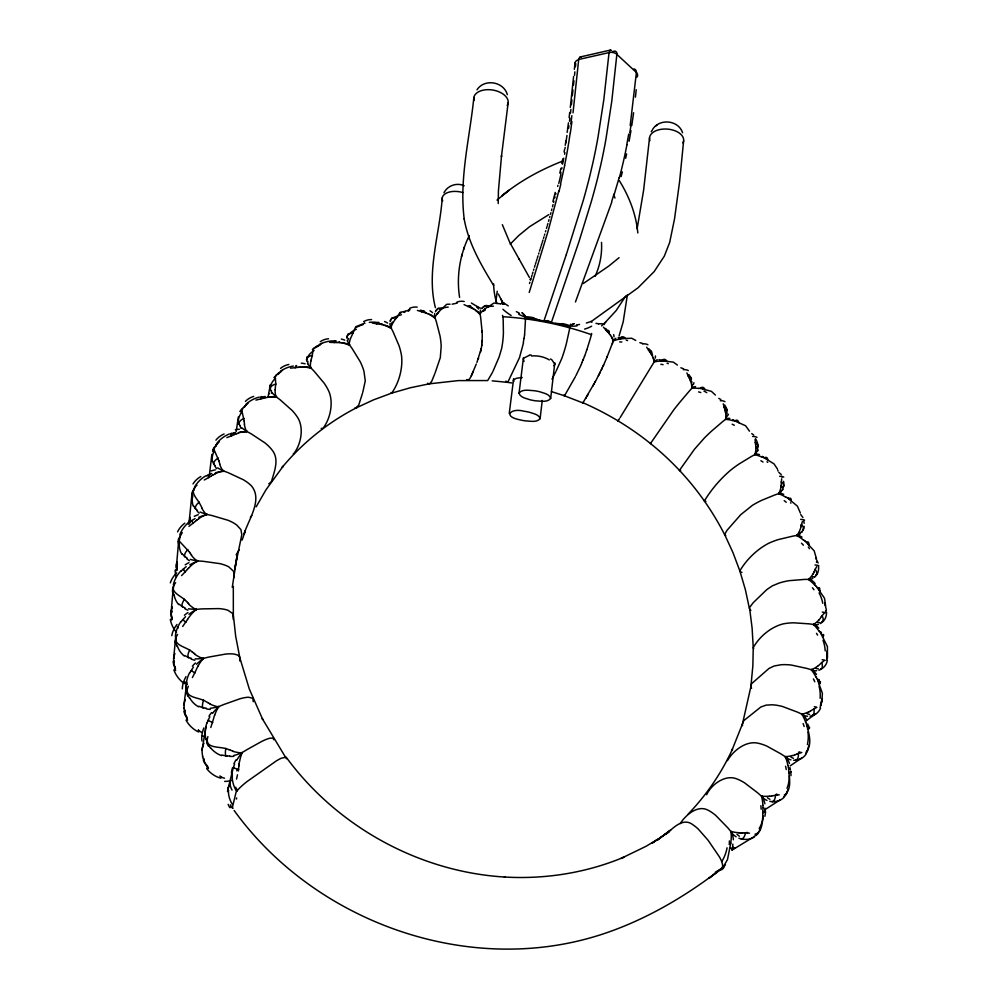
<?xml version="1.0" encoding="UTF-8"?>
<svg xmlns="http://www.w3.org/2000/svg" width="999" height="999" viewBox="0 0 999 999"><rect width="100%" height="100%" fill="white"/><g stroke="black" fill="none" stroke-linecap="round" stroke-linejoin="round"><path stroke-width="1.5" d="M757.592 448.139L757.517 449.712M523.464 357.592L519.055 393.119C520.154 397.54 526.098 398.339 529.795 399.7A24.426 11.239 6.8 0 0 535.464 400.811C540.272 400.974 547.29 402.759 550.674 398.439L554.807 362.787M781.68 478.771L781.181 484.303A28.334 22.203 25.5 0 1 781.206 485.701M525.212 317.12L525.124 315.946M727.447 760.626C732.841 751.161 745.054 741.108 756.892 742.981A22.053 8.129 27.2 0 1 766.733 746.041L781.268 754.083A66.633 24.038 27.4 0 1 785.539 756.942M187.35 718.606L184.815 713.199L185.202 710.152M763.024 807.642L763.011 805.331M346.953 338.311L347.128 336.713M826.935 657.529L827.16 650.811M273.838 739.784L272.989 738.049L269.568 738.273A23.514 3.996 -32 0 0 261.863 741.345L246.978 749.637A71.104 11.801 -32 0 0 242.095 752.609M540.109 418.656C539.048 414.36 533.216 413.661 529.645 412.325A23.501 10.402 7 0 0 524.05 411.238C511.126 407.592 502.122 416.383 519.78 419.792A23.826 10.689 6.9 0 0 525.324 420.866C529.994 421.016 536.775 422.802 540.109 418.656L542.257 400.412M732.854 844.093L732.642 847.189M233.316 586.363L233.341 614.835L235.664 636.151L239.835 657.754L239.71 660.913M550.674 398.439C549.687 393.993 543.668 393.206 540.009 391.833A24.088 10.927 6.9 0 0 534.278 390.709C529.47 390.547 522.352 388.711 519.055 393.119M826.91 658.004L826.747 659.902M270.167 385.814L270.304 388.561A6.768 4.383 -6.4 0 1 275.824 384.103L275.2 376.823L276.186 375.025M825.674 606.181L824.5 598.189L817.319 587.824M480.069 313.898A61.975 13.087 89 0 1 480.731 317.982L482.167 332.355A20.367 4.383 89.1 0 1 482.13 340.572L481.693 345.666A23.751 5.095 89.1 0 1 481.318 348.351L476.91 362.462M238.861 765.971L238.361 771.003M482.13 340.572L481.993 342.694M615.871 338.299A32.73 13.574 28.8 0 0 613.311 340.896L606.88 357.455A20.142 1.249 -66.7 0 1 603.633 364.947L596.291 379.87L582.941 402.834A22.827 1.386 -66.8 0 1 582.742 402.834L582.704 402.422M173.701 657.879L173.614 662.125M783.291 486.126L783.129 487.524A6.494 4.446 13.6 0 0 781.181 481.868M171.154 611.888L173.077 589.572M232.305 773.313L232.305 778.633A30.47 29.72 -29.6 0 0 234.141 786.425L235.677 789.884M178.646 541.096L176.311 567.707L176.511 565.509M633.928 68.943A6.656 4.221 -52.6 0 1 636.388 72.59L630.194 125.512M755.007 834.202C762.936 832.804 762.824 818.393 762.774 811.088M573.014 112.825L578.708 59.465L609.053 52.597A6.469 4.433 4.6 0 1 616.87 54.383L611.75 101.436L605.968 138.986A96.678 13.886 -77.7 0 1 603.571 151.698L602.335 157.717A83.454 12.063 -77.7 0 1 600.724 165.122L597.639 178.109A122.14 17.283 -77.7 0 1 591.071 202.397L579.083 241.296L551.348 322.527L547.902 320.592L543.219 321.266M683.628 140.834L679.595 181.618L674.525 218.918L669.667 242.457L664.31 256.169L654.158 271.603L638.024 287.812L591.42 321.403L586.363 323.039M173.139 588.748L173.227 587.924M173.601 658.853L175.762 636.5L175.649 639.173M609.053 52.61L603.821 99.663L598.001 137.238A96.741 13.474 -77.8 0 1 595.604 149.962L594.368 155.969A83.516 11.713 -77.8 0 1 592.757 163.386L589.697 176.398A122.215 16.796 -77.8 0 1 583.179 200.712L566.308 254.595M649.537 137.825L643.631 190.122L637.125 228.746L637.325 227.972M188.898 524.263L191.733 496.091M524.6 334.84L525.412 320.667A61.638 10.14 -82.8 0 0 525.449 316.633M574.338 69.381L574.974 63.099M764.897 816.283L765.584 812.05L762.612 812.749M178.584 541.52L178.484 543.868M575.399 66.783L575.574 65.147A6.406 4.258 4.4 0 1 578.696 59.615M781.093 485.676L780.856 487.35M762.799 810.851L762.936 809.477A31.006 29.52 70 0 0 763.124 807.642M574.512 75.325L574.875 71.841M571.928 99.863L571.416 104.733M572.352 95.767L572.951 89.997M573.588 76.511L570.304 107.43M573.451 85.352L573.938 80.732M635.426 97.14L636.226 89.723M481.693 345.666L481.805 344.705M570.904 109.478L570.491 113.124M171.204 611.5L172.015 607.854M188.973 523.476L189.073 522.689M730.806 843.181A31.419 30.12 69.8 0 1 730.431 845.004L727.447 859.664L723.164 867.095M209.365 475.099L211.875 454.383M232.255 587.4L237.113 555.531L234.678 569.293L241.82 534.69L240.909 529.595L236.688 524.987A22.328 7.98 15.3 0 0 228.147 520.317L211.988 515.534A67.482 23.589 15.2 0 0 206.743 514.423M569.118 117.57L569.73 112.462M569.905 118.069L569.517 121.216M201.998 750.162L206.031 726.81M286.451 758.753L262.262 718.606L262.725 719.467L249.275 688.923L239.535 656.805L237.924 655.182L234.528 654.133A23.114 6.194 -13.5 0 0 225.649 654.07L208.828 657.067A69.88 18.269 -13.5 0 0 203.359 658.378A39.698 39.323 -47.8 0 0 198.127 665.996M183.941 705.144L186.788 682.392M239.036 764.035L239.398 761.638M503.259 302.522L503.034 304.32M233.966 577.659L233.654 571.391L228.759 566.82A22.602 7.605 5.6 0 0 219.83 563.623L203.009 561.288A68.319 22.453 5.5 0 0 197.552 560.951M509.24 413.499L513.636 378.646M468.706 238.786L469.08 235.864M495.904 301.473L497.227 291.246M568.943 125.724L568.593 128.371M571.928 121.516L570.417 132.542M821.977 698.563L820.716 705.219M227.497 791.595L228.072 788.673A7.055 3.422 13.6 0 0 228.709 790.771M568.456 122.815L567.17 132.392M627.409 294.693L623.164 322.028L619.043 336.064M233.254 619.455L232.929 613.736L227.959 610.252A22.865 7.005 -4 0 0 218.918 608.603L201.873 608.891A69.131 20.667 -4.1 0 0 196.328 609.365A39.448 39.036 -18.7 0 0 189.985 615.971L188.574 617.857A31.743 31.056 -14.4 0 0 187.525 619.43M633.603 112.737L631.78 125.524M311.338 359.178A29.183 22.965 21.5 0 1 311.713 357.842L313.536 348.401L316.858 346.266M508.166 102.66L501.436 156.606L501.535 155.707L498.439 190.672L498.214 203.534M275.824 384.103L275.424 386.576A29.52 23.427 17.5 0 0 275.324 387.999L275.237 389.785M473.851 97.49C469.83 137.775 459.016 178.571 464.235 219.193M236.176 431.668L238.361 416.908M442.245 197.827C439.747 233.941 426.248 271.653 435.389 307.667M173.314 587.3L173.814 584.702M203.883 758.516L204.046 761.163L206.431 765.459M253.271 701.698L252.809 698.251L248.476 697.227A23.327 5.182 -22.9 0 0 240.035 698.751L223.951 704.445A70.542 15.285 -22.9 0 0 218.694 706.605A40.01 39.311 -69.4 0 0 214.748 715.047M565.222 145.28L565.909 140.909M680.182 823.613C685.364 815.496 696.977 804.919 707.417 809.864A22.627 8.104 46.6 0 1 715.696 815.384L727.622 827.622A68.382 23.951 46.7 0 1 731.081 831.792M630.956 130.632L629.095 141.246M730.719 843.156L731.056 840.858A39.311 38.037 63.6 0 0 730.981 831.792M481.318 348.351L481.031 349.975M801.21 525.087L801.061 525.924M564.085 151.985L564.472 149.738M191.783 495.779L192.445 493.169M310.964 360.876L311.313 359.165M564.922 152.635L564.635 154.246M628.746 134.078L626.735 144.942M268.144 396.628L270.317 384.59M523.464 342.957L519.505 357.617L508.154 381.531L507.03 382.305L492.195 380.844M202.135 749.05L203.209 745.004M207.892 736.613C203.584 749.962 221.766 745.641 228.896 749.712M802.409 521.478L800.898 526.773M826.423 610.139L825.674 607.067M236.526 779.108L237.475 774.824M561.875 163.549L562.812 158.866M189.348 521.116L189.872 519.005M469.168 235.826C459.852 254.708 456.306 276.561 459.602 297.39M564.647 165.659L560.714 183.204M783.041 487.962L782.642 489.448M821.365 702.022L821.24 702.659M561.738 168.868L561.975 167.732M625.661 158.279L626.598 153.896M210.789 727.497L213.424 719.168A32.168 31.756 -38.4 0 1 213.911 717.307L214.635 715.009M559.815 173.127L560.876 168.307M480.869 350.736L480.531 352.185M560.714 173.489L560.976 172.328M175.624 582.742C167.532 592.282 181.818 595.579 186.551 601.56M820.604 705.681L820.092 707.492M557.654 186.463L557.942 185.29M558.891 190.697L547.964 231.606L529.208 292.457M227.834 789.597L233.279 767.869L238.686 769.43M555.644 194.555L555.931 193.419M390.122 321.69L390.634 320.229M552.884 201.611L555.207 192.445M554.782 197.939L555.069 196.815M553.633 202.385L553.921 201.274M179.208 538.274L179.42 537.487M553.059 204.595L552.484 206.781M307.13 356.68L306.718 359.278A6.693 4.495 4.1 0 1 312.525 355.544M551.91 208.941L551.485 210.552M621.116 176.611L622.365 171.915M239.236 549.687L236.151 554.745M586.888 349.675L590.496 338.012A56.831 4.983 -70.7 0 0 591.433 334.665L591.658 333.479M232.33 807.766L236.363 790.996M550.474 214.298L550.911 212.7M549.887 216.446L549.587 217.52M619.193 177.497L614.135 194.718M548.988 219.68L548.526 221.303M809.065 745.042L808.016 748.263M803.171 529.17L802.734 530.481A6.556 4.533 24.3 0 0 801.335 524.4M177.023 562.974L177.31 562.075M547.902 223.489L547.427 225.137M362.787 392.332L365.272 380.831L363.936 371.166A21.029 6.868 63.1 0 0 360.127 361.551L352.035 348.401A63.536 20.342 62.9 0 0 349.313 344.692M547.115 226.236L546.465 228.459M362.475 393.381L358.703 405.119L355.931 408.017A23.664 7.517 62.8 0 1 354.782 408.042M545.466 231.805L545.804 230.682M821.852 701.685L822.389 693.318L817.844 680.731M463.611 249.475L464.31 247.178M461.501 256.593L462.187 254.295M529.895 282.218L529.507 283.504M821.777 701.922L820.753 705.494M531.043 278.396L530.469 280.294M544.443 235.215L544.792 234.066M543.918 321.016L566.196 254.895M233.529 767.02L234.615 763.935M531.431 277.135L532.005 275.249M532.954 272.128L532.38 274.001M543.968 236.788L543.481 238.386M533.903 269.043L533.528 270.279M188.349 686.213C182.467 698.551 199.975 696.94 206.343 701.835A31.993 28.534 -11.8 0 0 208.017 702.634M535.414 264.161L535.976 262.35M535.039 265.372L534.477 267.195M542.981 239.997L542.307 242.17M536.913 259.353L536.351 261.139M541.957 243.269L541.271 245.492M189.398 552.047L179.183 540.996L180.482 534.44M538.936 252.897L538.573 254.058M538.024 255.819L537.287 258.167M540.384 248.314L540.909 246.616M539.485 251.174L540.022 249.45M228.259 788.024L229.133 785.776M190.297 518.406L189.947 523.001M611.8 202.06L575.461 301.96M349.101 344.63A36.089 28.259 31.7 0 1 350.699 338.087L351.398 336.538A28.859 22.59 25.5 0 1 351.998 335.327L355.719 326.773L364.61 323.177M242.108 540.109L245.367 530.681L244.156 533.841C248.089 520.167 263.274 499.662 251.336 485.776A22.053 8.142 25.1 0 0 243.406 479.77L228.309 472.739A66.633 24.076 25 0 0 223.401 470.941M207.093 722.864L208.029 720.441L212.725 722.539M584.54 356.331L585.327 354.183A20.255 1.711 -70.7 0 0 586.788 349.762M814.697 570.254L816.72 566.633M814.585 570.579L814.222 571.528M435.102 372.927L440.297 357.692L441.196 346.253A20.654 5.332 80.7 0 0 440.022 335.964L436.326 321.678A62.4 15.784 80.5 0 0 434.965 317.62M434.715 373.963L431.63 381.443L429.607 383.753L410.314 387.762L391.658 393.119L373.501 399.875L355.931 408.017M612.35 343.619L612.699 342.707M478.596 358.204L478.171 359.278M583.016 360.339L583.391 359.365M212.662 451.423L213.798 449.051M192.395 677.597L196.229 669.829A31.98 31.456 -21.9 0 1 196.978 668.081L198.064 665.958M185.339 699.625L184.603 701.66A28.871 23.064 18.7 0 0 184.153 707.991M179.708 536.987L182.255 532.592M476.261 364.048L472.977 371.915M606.88 357.455L607.355 356.318M473.189 371.416C472.003 374.163 469.468 381.893 466.795 379.595M197.003 485.239C188.212 491.633 197.19 498.126 200.349 504.72A30.657 25.312 5.2 0 0 201.099 506.131L201.948 507.942M581.218 364.722L575.861 375.749M472.552 372.902L472.14 373.876M193.456 490.534L193.781 489.81M493.007 371.266L499.138 356.943L501.573 348.776A23.676 4.533 -86.7 0 0 502.085 346.104L502.547 343.144A20.442 3.921 -86.7 0 0 503.409 332.842L503.209 320.317A57.255 10.777 -86.9 0 0 502.972 316.708L502.534 315.359M177.572 634.427C170.417 645.466 186.563 646.44 192.158 651.96M471.728 374.812L471.303 375.736M492.557 372.265L487.687 380.557L458.379 380.594L429.345 383.828A23.239 5.844 80.5 0 1 428.521 383.753L427.622 383.216M788.461 789.06L786.925 792.12M806.568 751.897L805.718 753.583M603.196 365.934L603.633 364.947M802.547 530.894L801.822 532.23M618.031 420.891L618.456 420.142M569.905 326.273L571.341 324.975A35.789 29.196 51.2 0 1 574 323.713M208.379 719.642L209.877 716.758M602.322 367.844L601.473 369.642M203.584 744.105L203.983 743.256M827.459 657.891L827.422 646.565L821.24 634.253M194.043 489.26L195.267 486.988M600.287 372.14L599.537 373.651M813.673 572.764L812.861 574.25M569.218 327.622L570.167 325.736A32.755 13.761 22.5 0 1 570.741 324.35M556.231 370.854L561.713 358.653A23.526 2.722 -74.6 0 0 562.637 356.056L563.598 353.196A20.317 2.348 -74.6 0 0 566.445 343.294L569.455 329.608A61.414 6.981 -74.7 0 0 570.167 325.749A34.928 28.472 50.3 0 1 574.2 323.651M348.139 333.891L347.227 336.263A6.618 4.545 14.9 0 1 353.221 333.254M555.706 371.89L553.046 377.098M599.188 374.375L598.488 375.724M551.985 379.17L552.509 378.146M189.86 672.777L191.109 670.529L195.017 673.014M435.414 311.75L436.226 310.477M575.324 376.785L564.547 395.716A22.69 1.973 -71.1 0 1 564.348 395.729L551.411 391.596M816.558 574.537L815.846 575.724A6.618 4.583 35.2 0 0 815.072 569.28M256.194 506.768L265.996 489.785L283.179 466.158L282.143 467.395C302.722 442.569 328.459 422.102 357.155 407.405M595.416 381.456L594.842 382.492M593.693 384.528L594.268 383.516M592.844 386.051L593.418 385.04M587.712 395.142L588.249 394.18M651.286 131.706L651.96 130.519M586.9 396.541L587.437 395.616M271.403 481.655C274.238 471.715 279.633 459.265 272.14 450.099A21.778 8.104 34.8 0 0 265.01 442.919L251.298 433.903A65.797 23.964 34.7 0 0 246.828 431.481M395.342 319.343L400.249 312.275L405.094 311.326M585.864 398.351L586.376 397.465M182.655 626.473L187.562 619.455M654.195 361.85L620.167 417.57M821.378 616.52L824.113 613.336M214.847 447.003L216.92 444.23M821.203 616.808L820.666 617.694A29.171 22.69 37 0 1 819.904 618.818L818.818 620.129M625.736 296.029L616.208 310.527L604.407 323.339M786.737 792.769L785.127 795.092M214.485 447.602L214.161 449.925L218.856 460.739M786.862 792.569C791.483 786.213 789.21 777.072 788.611 769.492M174.35 661.126L173.851 663.96L175.537 668.855M443.956 192.707L444.63 191.621M619.455 418.706L618.031 420.916M215.222 446.665L215.659 445.991M760.401 829.407L758.491 832.229M240.359 411.763L241.895 409.677M191.583 669.805L193.431 667.157M251.81 515.584L250.374 517.17M215.996 445.504L216.558 444.692M784.864 795.479L783.666 796.99M181.281 621.665L182.767 619.592L185.889 622.365M665.933 834.327C673.026 828.109 683.166 816.92 693.006 824.849A22.515 7.88 51.5 0 1 698.239 829.045L708.041 840.196L719.43 856.892A17.195 6.006 51.3 0 1 722.052 868.106A10.377 3.634 51.2 0 1 721.678 868.468C685.089 896.815 644.293 920.728 600.074 934.939L599.687 935.052C467.52 977.047 314.735 921.927 234.116 810.464M652.459 129.67C659.19 118.119 678.446 119.93 682.579 132.742M216.221 444.892L217.52 443.456M815.584 576.086L814.56 577.235M271.179 482.005L268.806 483.791M216.421 444.63L219.206 441.808M243.656 407.242L248.014 403.234M243.381 407.592L241.783 410.327L244.168 421.091M392.195 317.744L390.821 319.83A6.556 4.558 25.9 0 1 396.903 317.545M476.985 89.823C484.365 78.309 503.733 81.531 507.33 94.618M445.079 190.909C449.2 184.99 457.629 182.642 464.16 185.764M177.335 563.498L177.16 570.092M181.593 575.599L187.437 569.455M822.989 621.316L822.027 622.34A6.693 4.595 46.1 0 0 821.927 615.621M725.449 864.747L724.013 866.32M183.391 618.98L185.552 616.658M438.536 312.163L439.697 310.951A28.334 22.153 33.2 0 1 440.634 309.99L446.678 304.308L450.049 304.183M481.818 308.541L482.904 307.48M510.227 244.168L518.606 235.664L529.57 226.698L548.738 214.685M688.211 814.023C706.493 795.042 721.54 772.964 732.517 749.013L731.855 750.499L743.768 720.654L760.851 706.992L766.183 705.107L772.227 704.794A21.766 7.842 17.6 0 1 782.479 706.493L797.726 712.225A65.759 23.189 17.8 0 1 802.209 714.372M824.225 660.589L819.904 664.273A29.52 23.052 40.9 0 1 818.905 665.234L817.594 666.37M244.605 406.568L246.391 404.795M188.674 568.069L190.322 566.408A39.186 38.586 -6.5 0 1 197.515 560.889M181.368 570.991L183.004 569.093L185.339 572.052M273.926 377.597L276.373 375.387M722.976 867.282L722.102 868.081M277.972 373.576L282.53 370.254M277.647 373.888L276.411 374.9M755.731 835.226L754.233 836.5M733.478 848.613L731.855 850.024M172.303 611.213L171.141 613.736L172.203 618.893M601.573 325.899L605.706 322.165M188.973 526.361L195.567 521.216M497.015 200.087L508.953 190.31L502.135 195.667C520.142 180.794 540.946 169.63 562.612 161.089M619.068 257.68L608.753 266.096L583.266 283.541M183.791 568.656L186.201 566.67M277.322 374.588L278.521 373.589M821.678 622.652L820.366 623.563M721.74 868.406L708.915 878.346L719.842 869.917M438.286 308.366L436.501 310.127A6.494 4.533 36.9 0 1 442.557 308.541M278.983 373.226L280.969 371.753M189.81 522.102L191.558 520.404L193.132 523.426M488.586 306.631L493.843 303.084L497.402 303.309M484.565 309.166L485.926 308.167A28.134 22.09 37 0 1 487.012 307.38M655.444 126.224L657.155 124.887M196.978 520.042L198.838 518.668M317.095 346.091L321.728 343.444M669.542 830.806L657.579 839.934L670.916 829.757M814.347 706.655A24.051 5.095 3.4 0 1 816.832 707.342L811.7 710.214A29.895 23.501 44.9 0 1 810.489 710.976M805.694 721.153L815.758 713.773M312.4 349.5L314.26 348.314M790.122 765.908L801.573 758.079M663.111 835.751L668.993 831.78L651.885 843.281L657.642 839.397L645.829 846.403L621.141 858.391L623.988 857.142C586.326 872.889 545.042 879.445 504.333 877.01L505.282 877.072C419.28 872.027 337.013 826.61 286.164 757.18L281.393 758.179A23.327 3.322 -36.6 0 0 276.423 760.838L247.103 781.518A17.857 2.535 -36.6 0 0 236.975 791.133L236.925 791.158A10.789 1.536 -36.5 0 0 236.788 791.445M192.482 520.167L195.092 518.543M204.296 480.007L211.451 475.924M732.816 848.688L731.743 849.325M765.122 809.54L780.544 799.637M810.526 711.013L808.965 711.9M732.18 850.037L753.034 837.312M316.283 347.128L317.595 346.328M316.146 347.215L314.96 347.914M715.296 872.227L717.844 870.728M718.88 870.117L721.678 868.468M318.094 346.041L320.254 344.867M487.075 307.455L488.424 306.705M206.656 475.936L208.042 474.837L208.741 477.722M806.68 751.36C812.112 744.18 809.178 734.203 806.967 726.198M213.024 474.987L215.047 473.926M485.389 305.806L483.254 307.192A6.444 4.458 47.8 0 1 489.198 306.293M820.354 669.655L818.93 670.229M797.302 753.758L801.797 752.472M796.802 754.008L795.991 754.42A30.282 24.026 49 0 1 794.592 754.932M208.978 474.725L211.713 473.476M785.439 794.505L784.39 794.792M226.885 437.624L234.44 434.627M405.357 311.201L410.114 309.69M360.052 325.761L359.178 326.136M361.463 325.187L363.211 324.55M794.642 755.007L792.881 755.631M358.117 326.561L356.481 327.173M230.707 434.041L231.805 433.628A6.856 0.762 74.1 0 0 231.531 436.001M236.101 433.941L238.237 433.204M232.555 433.366L233.291 433.129M233.516 433.054L235.352 432.517M452.135 304.183L457.242 303.097M255.931 400.099L263.686 398.214M529.245 355.419L524.113 357.892A7.155 3.621 -5 0 0 523.364 358.916L524.025 361.476M772.876 795.716L779.245 794.817M811.8 715.821L810.014 716.158M405.182 311.888L403.983 312.2M399.925 313.074L401.136 312.787M797.677 759.877L796.091 760.189A6.931 4.321 77.8 0 0 798.301 753.258M580.219 56.968L610.439 50.075M265.422 397.777L267.607 397.352M500.686 303.746L504.345 303.309M408.091 311.176L408.803 311.026M500.412 303.796L497.914 303.559M618.356 338.012L620.054 337.749M771.39 796.066L769.48 796.39M262.4 396.99L265.197 396.503M619.867 338.936L621.628 338.698M290.509 368.156L298.301 367.37M579.557 324.488L576.498 324.85M623.064 338.611L631.655 338.249L635.751 340.422M742.694 832.941L749.45 833.166M300.05 367.182L302.235 367.07M795.541 760.251L793.593 760.239M774.163 801.71L772.439 801.735A7.018 4.133 87.7 0 0 775.461 794.954M621.703 337.612L620.554 337.687A6.369 4.008 78.4 0 1 625.649 338.574M229.733 755.968L226.748 755.943M522.202 377.522L516.371 378.284L513.548 379.97A6.993 2.585 -2.6 0 0 513.449 380.719L513.873 381.418M741.096 833.041L739.085 833.029M660.027 359.99L661.85 360.027M329.62 342.345L337.287 342.607M661.101 360.901L662.936 360.939M664.41 361.064L673.314 362.113L677.397 365.047M729.532 848.201L732.554 848.014M595.953 323.339L598.576 323.788M339.023 342.657L341.171 342.844M206.406 708.254L203.571 707.829M663.174 360.127L662.374 360.065A6.369 3.796 87.7 0 1 667.032 361.426M339.098 341.82L339.722 341.883M321.216 428.396L321.703 428.446A23.914 8.142 53.6 0 0 322.989 428.334C330.132 419.168 333.554 403.696 329.245 392.257A21.254 7.443 53.9 0 0 324.225 383.266L314.073 371.166A64.223 22.028 53.7 0 0 310.701 367.794M771.852 801.685L769.779 801.298M743.468 839.422L741.658 839.123A7.093 3.884 -82.7 0 0 745.479 832.629M372.265 323.027L379.657 324.275M511.725 382.929L506.855 382.28L505.981 381.056M639.847 342.682L642.594 343.431M699.063 388.236L700.911 388.549M702.397 388.898L711.425 391.371L715.396 395.055M381.331 324.55L383.404 325.025M381.031 323.801L382.43 324.113M191.446 658.403L188.823 657.617M224.525 778.209L221.815 777.434M680.856 367.769L683.653 368.843M701.66 388.074L700.861 387.874A6.381 3.546 -83.4 0 1 705.019 389.647M417.432 310.427L424.4 312.587M725.786 535.551L725.012 535.239A23.202 4.583 -26.7 0 1 724.662 534.702C694.043 474.8 644.243 429.558 582.692 402.609M221.766 755.044L225.936 755.868A7.418 1.948 -79.5 0 1 225.824 748.413M232.929 751.061L230.669 750.374M741.046 838.973L738.91 838.186M732.966 420.429L734.802 421.016M424.013 311.85L425.124 312.2M732.729 419.717L733.828 420.092M736.263 421.59L745.579 425.749L749.5 431.168M425.999 313.087L427.947 313.811M564.348 395.741L582.792 402.884M524.413 315.422L525.049 315.846M718.793 398.364L720.928 399.563M185.065 607.879L182.705 606.793M464.085 304.633L470.529 307.605M735.626 420.779L736.45 421.128M202.335 732.592L199.713 731.368M198.951 706.281L202.809 707.654A7.355 2.348 -71 0 1 203.571 700.137M762.125 456.893L763.91 457.754M210.027 703.746L207.942 702.734M476.798 306.468L480.519 308.192M472.003 307.767L472.889 308.192M762.287 456.381L763.536 457.018M765.321 458.541L774 463.861L777.409 468.956M519.368 313.224L516.371 311.626M472.003 308.304L473.801 309.265M751.735 433.566L753.683 435.002M477.834 306.943L471.366 303.009M187.175 558.116L185.14 556.78M765.559 458.154L764.759 457.692A6.431 3.009 -66.6 0 1 767.756 460.052M785.876 496.965L787.574 498.101M184.678 655.506L188.124 657.342A7.28 2.747 -62.4 0 1 189.773 649.924M195.417 654.345L193.569 653.071M750.861 610.414L749.949 609.665A23.626 6.581 -9.6 0 1 749.487 608.828L745.379 589.697L739.847 570.904L732.929 552.534L724.637 534.49L727.022 530.294L740.759 514.66L752.359 505.382A20.617 4.183 -26.9 0 1 761.5 500.399L774.912 494.917A62.313 12.388 -26.7 0 1 778.833 493.568M187.3 684.365L185.664 683.216M788.885 499.088L797.414 506.143L800.349 512.999M787.637 497.552L788.298 498.039M590.921 321.391L591.895 322.227M197.452 510.452L195.767 508.916M803.633 539.897L805.194 541.283M778.808 472.352L781.23 474.55M179.121 604.208L182.093 606.43A7.205 3.109 -53.7 0 1 184.578 599.25M806.393 542.457L814.197 550.886L816.508 558.891M189.298 604.32L187.725 602.822M616.87 54.371L636.513 72.615M608.054 331.556L608.666 332.192M207.505 766.683L205.394 763.923M606.768 331.031L603.446 327.173M606.905 331.168L607.704 332.005M215.347 466.034L214.023 464.373M814.872 584.852L816.27 586.463M178.384 627.872L177.347 626.723M210.714 748.301L208.729 745.729M808.566 543.943L809.277 544.805M608.716 333.154L609.865 334.64M182.18 553.846L184.615 556.356A7.118 3.459 -44.9 0 1 187.887 549.55M503.209 303.521L503.771 304.22M191.583 555.082L190.31 553.421M207.842 767.507L207.355 766.845M650.873 352.347L651.36 353.034M646.665 347.215L650.049 352.435M819.18 630.906L820.379 632.742M820.641 631.693L821.465 632.954M819.717 589.934L820.341 590.909M751.623 688.199L751.36 687.799A24.176 8.067 8.5 0 1 750.886 686.625L752.859 665.784L753.246 647.689L752.122 628.196L749.525 607.604L753.184 602.722L766.77 589.622L772.264 585.901L778.958 583.116A21.004 6.006 -9.8 0 1 789.135 580.669L804.257 579.432A63.449 17.782 -9.6 0 1 808.703 579.395M240.122 425.874L239.198 424.138M189.51 698.239L188.049 695.479M231.131 807.155A3.734 0.749 39.6 0 1 231.443 806.78L230.382 804.844M619.305 180.619C629.158 196.416 636.101 214.335 637.824 232.954M652.072 354.158L652.647 355.132M650.861 353.683L651.76 355.294M519.005 258.903L529.358 277.41M493.593 285.402C480.944 264.673 468.381 243.082 464.16 218.831M519.268 259.353L509.815 242.495L502.335 224.675M193.481 505.744L195.342 508.454A7.03 3.759 -35.8 0 1 199.325 502.11M822.714 635.027L823.251 635.988M187.325 719.292L186.95 718.568M498.364 294.031L503.071 303.346L500.974 299.076M686.862 372.914L689.322 378.421M816.245 677.085L817.182 679.083M690.734 379.096L691.221 380.144A6.394 3.946 -16.6 0 0 688.124 376.111M204.021 760.963L202.497 756.693M818.693 679.919L819.093 680.806M800.711 514.56L802.896 517.482M186.239 717.057L185.414 714.934M689.922 379.732L690.546 381.418M270.954 390.796L270.404 389.061M177.048 646.478L176.124 643.618M207.305 742.931L207.005 742.12M820.229 683.616L819.405 681.493A6.743 1.436 -27.4 0 1 818.893 683.728M219.842 464.048L219.231 462.212A30.27 24.613 9.4 0 1 218.918 460.726M807.704 724L808.291 725.761M691.783 381.618L691.995 382.255M212.425 461.063L213.711 463.873A6.943 4.008 -26.4 0 1 218.319 458.104M175.2 669.367L174.937 668.593M805.881 722.289L806.543 724.45M723.251 403.796L724.737 409.44M236.288 789.822L236.276 789.747A9.053 3.946 58.2 0 0 236.85 790.621M206.805 741.52L206.094 738.898M778.034 471.041L777.746 470.067M816.683 560.077L818.131 562.974M184.603 712.312L183.878 707.979M809.103 728.571L808.803 727.459A6.831 1.136 -19.5 0 1 807.592 729.345M174.475 667.007L173.988 664.797M815.708 558.166L815.908 559.015M725.124 410.814L725.461 412.525M789.972 767.632L790.396 769.767M187.113 692.544L186.95 691.708M236.076 788.985L235.814 787.2M173.426 594.542L173.064 591.833M726.822 412.137L727.085 413.773M306.893 361.451L306.718 359.765M171.578 619.18L171.428 618.381M788.074 765.434L788.423 767.682M244.555 424.388L244.28 422.552A29.895 23.976 13.5 0 1 244.218 421.091M755.082 439.298L755.581 444.955M186.838 691.083L186.538 688.398M554.62 363.986L551.985 359.965A15.547 9.353 12.7 0 0 550.524 358.953M824.774 602.897L825.112 605.844M790.733 771.902L791.021 775.611M757.467 446.228L757.592 447.664A6.456 4.308 3.1 0 0 755.182 442.507M825.674 610.626L825.786 611.937M171.216 616.758L171.079 614.535M764.897 808.054L765.084 811.076M175.699 640.646L175.662 639.797M482.117 331.094L482.167 332.355M176.299 570.129L176.286 569.318M706.643 794.704C710.888 785.202 724 775.012 735.177 778.346A22.353 8.217 36.9 0 1 744.355 782.692L757.779 792.919A67.52 24.301 37 0 1 761.7 796.453M755.793 448.052L755.731 446.341A28.147 22.228 21.8 0 0 755.744 444.967M610.052 334.54A34.928 30.22 -1.4 0 1 613.523 340.871A34.865 28.846 53.7 0 1 619.917 339.136M611.363 336.663A32.78 13.362 24.3 0 1 612.961 340.796M605.806 330.045A6.381 3.472 -34.5 0 1 609.228 332.817M607.892 331.893A27.897 23.214 7.9 0 1 608.891 333.054M598.563 323.926A22.477 14.236 -72.4 0 1 604.42 324.538M605.669 328.421A26.374 17.895 2.1 0 1 606.081 328.746M613.648 334.615A31.693 17.333 1.9 0 1 613.998 336.838M564.173 395.117A19.992 1.711 -71 0 1 564.185 394.842M564.385 395.654A21.966 1.936 -70.1 0 1 564.098 395.629M581.98 362.712A23.352 2.073 -70.7 0 1 581.293 364.36M583.129 359.503A22.602 1.786 -70.4 0 1 582.117 362.05M584.527 356.206A20.604 1.836 -70.7 0 1 583.416 359.178M502.972 316.708A312.337 289.235 32.7 0 1 591.433 334.677M524.887 317.907A314.735 291.558 32.7 0 1 569.542 326.985M554.895 364.036A8.167 4.096 9.6 0 1 553.671 365.696M531.493 355.981A20.492 13.686 7.9 0 1 549.3 359.915M529.183 355.319A15.547 9.103 -1.7 0 1 531.081 354.882M524.537 334.877A20.43 3.409 -82.7 0 1 524.113 338.424M523.951 338.361A20.18 3.159 -82.6 0 1 523.314 342.595M473.938 309.078A35.39 32.343 -9 0 1 480.244 313.736M475.374 310.377A33.304 15.06 5.3 0 1 479.483 313.948M480.357 313.911A32.979 14.76 10 0 1 480.531 310.077M480.032 313.848A35.215 28.047 43.2 0 1 484.627 309.24M619.667 341.945A31.631 13.162 26.8 0 1 621.865 341.995M618.256 337.724A19.393 1.486 -1.6 0 1 618.706 337.65M648.501 350.287A6.381 3.721 -25.8 0 1 651.872 353.371M650.249 352.36A27.872 22.84 11.2 0 1 651.048 353.621M651.947 355.219A34.915 29.633 1.8 0 1 654.333 361.825M653.184 357.617A32.73 13.212 30.6 0 1 653.908 361.713M654.045 361.738A32.755 13.586 35 0 1 657.305 359.765M654.233 361.95A34.878 29.321 56.9 0 1 661.138 361.126M621.59 338.586A27.847 22.453 47.8 0 1 623.026 338.474M642.494 343.943A22.465 13.274 -64.1 0 1 647.901 344.742M626.311 340.222A26.374 15.097 41.4 0 1 627.597 340.597M648.701 348.663A26.361 17.358 7.3 0 1 650.799 351.061M655.431 355.981A31.656 16.621 7.8 0 1 655.269 358.067M660.863 364.285A31.656 13.124 33.1 0 1 663.086 364.66M658.965 359.652A19.418 0.949 6 0 1 659.402 359.665M689.51 378.371A27.91 22.552 14.6 0 1 690.097 379.707M690.721 381.381A34.953 29.121 5.1 0 1 691.995 388.112A61.364 2.885 -51 0 0 689.347 391.034L680.356 401.635A20.305 0.974 -51 0 0 673.9 409.677L650.499 443.481A22.852 1.074 -51 0 0 650.549 443.643L650.898 443.456A19.693 0.924 -51 0 0 651.298 443.119M691.87 384.053A32.73 13.274 36.9 0 1 691.708 387.987M691.658 387.887A32.855 13.799 41.3 0 1 695.541 386.625M691.92 388.249A34.953 29.87 59.9 0 1 699.05 388.486M662.911 360.801A27.847 22.752 51.2 0 1 664.397 360.914M683.341 369.705A22.49 12.275 -56.2 0 1 688.336 370.617M667.057 363.199A26.386 15.372 46.9 0 1 668.319 363.698M688.748 374.525A26.386 16.946 12.5 0 1 690.883 377.897M689.997 377.909A19.368 0.962 65 0 1 690.184 378.371M693.93 382.717A31.693 16.071 13.7 0 1 693.294 384.603M698.601 391.895A31.756 13.274 39.4 0 1 700.823 392.595M723.938 407.043A6.419 4.146 -6.9 0 1 726.723 411.663M724.912 409.428A27.997 22.353 18.1 0 1 725.274 410.801M725.611 412.512A35.065 28.696 8.6 0 1 725.749 419.218A61.576 6.169 -43 0 0 722.614 421.665L711.95 430.769A20.38 2.085 -43.1 0 0 704.47 437.912L694.492 449.225L679.457 470.367A22.927 2.285 -43 0 0 679.632 470.641L680.132 470.604A19.755 1.961 -43 0 0 680.669 470.392M726.635 415.484A32.805 13.536 43.2 0 1 725.611 419.143M725.424 418.868A33.017 14.223 47.5 0 1 729.819 418.406M725.699 419.38A35.09 30.519 62.7 0 1 732.929 420.691M700.911 388.399A27.91 23.139 54.4 0 1 702.409 388.736M720.316 400.749A22.552 11.264 -48.5 0 1 724.949 401.685M703.97 391.133A26.449 15.784 52.4 0 1 706.805 392.657M724.7 405.02A26.474 16.646 17.7 0 1 726.96 410.264M726.148 410.339A19.418 1.623 72.5 0 1 726.223 410.664M728.433 414.298A31.781 15.697 19.7 0 1 727.384 415.921M732.155 424.238A31.906 13.636 45.6 0 1 734.34 425.262M755.893 448.064A35.24 28.372 12.3 0 1 754.907 454.582A61.888 9.353 -35 0 0 751.36 456.518L739.198 463.898A20.479 3.159 -35.1 0 0 730.818 470.017C720.516 478.758 711.263 489.522 704.37 500.974A23.039 3.459 -34.9 0 0 704.632 501.373L705.282 501.498A19.855 2.985 -34.9 0 0 705.943 501.423M756.767 451.323A32.93 14.011 49.5 0 1 754.882 454.582M754.62 454.133A33.229 14.86 53.8 0 1 759.427 454.545M754.869 454.757A35.302 31.219 65.1 0 1 762.037 457.155M734.839 420.866A28.022 23.601 57.5 0 1 736.3 421.428M735.788 420.317A6.406 3.284 -74.9 0 1 738.823 422.727M752.659 436.488A22.665 10.252 -41.1 0 1 756.992 437.387M755.631 438.823A26.598 16.471 22.9 0 1 758.016 446.353M757.279 446.603A19.493 2.385 80.1 0 1 757.292 447.09M758.291 450.149A31.918 15.497 25.7 0 1 756.88 451.486M760.888 460.701A32.105 14.186 51.9 0 1 762.999 462.038M780.918 487.362A35.465 28.147 16 0 1 778.808 493.556M781.58 490.921A33.117 14.685 55.8 0 1 778.883 493.656M778.608 493.019A33.504 15.697 60.1 0 1 783.703 494.368M778.783 493.756A35.564 31.98 67.1 0 1 785.751 497.215M763.96 457.604A28.197 24.126 60.3 0 1 765.371 458.391M779.657 476.286A22.802 9.253 -33.7 0 1 783.753 477.097M767.007 461.763A26.723 16.983 63.4 0 1 767.744 462.4M781.68 476.411A26.786 16.434 28.2 0 1 782.03 477.085M783.541 481.331A26.786 16.434 28.2 0 1 783.728 486.288M782.979 486.725A19.605 3.259 87.6 0 1 782.904 487.187M782.879 489.635A32.13 15.497 31.7 0 1 781.168 490.646M784.178 500.624A32.368 14.935 58.2 0 1 786.201 502.26M800.998 526.798A28.571 22.265 29.2 0 1 800.661 528.121L800.062 529.682A35.752 28.034 19.9 0 1 796.877 535.402M800.461 533.528A33.354 15.559 62.1 0 1 797.027 535.614M796.802 534.827A33.816 16.721 66.4 0 1 802.035 537.137M796.865 535.639A35.902 32.792 68.6 0 1 803.471 540.122M796.94 535.452A62.825 15.222 -18.3 0 0 792.719 536.151L778.296 539.585A20.792 5.132 -18.5 0 0 768.556 543.344C756.88 549.4 746.303 559.802 739.847 570.904A23.389 5.632 -18.3 0 0 740.259 571.578L741.121 572.102A20.155 4.845 -18.2 0 0 741.945 572.365M787.649 497.952A28.409 24.725 63 0 1 788.973 498.951M789.385 498.226A6.481 2.71 -58.6 0 1 791.158 500.961M800.649 519.405A22.989 8.292 -26.3 0 1 804.557 520.129M790.559 502.772A26.923 17.77 68.9 0 1 790.908 503.146M803.621 520.616A27.01 16.521 33.5 0 1 804.158 523.314M804.207 526.311A27.01 16.521 33.5 0 1 803.496 529.345M802.684 529.857A19.743 4.233 -84.9 0 1 802.509 530.294M801.648 532.055A32.38 15.672 37.7 0 1 799.712 532.742M801.51 543.244A32.667 15.872 64.6 0 1 803.408 545.192M814.285 571.565A28.859 22.44 33.1 0 1 813.71 572.789M812.824 574.225A36.101 28.022 23.9 0 1 808.603 579.32M812.886 578.309A33.641 16.621 68.5 0 1 808.778 579.632M808.666 578.733A34.166 17.932 72.8 0 1 813.885 582.042M808.603 579.57A36.289 33.616 69.4 0 1 814.684 585.039M805.294 541.158A28.684 25.375 65.3 0 1 806.505 542.345M807.067 541.97A6.531 2.398 -50.8 0 1 808.441 544.667M815.022 564.984A23.214 7.368 -19 0 1 818.755 565.646M808.303 547.015A27.16 18.669 74.4 0 1 809.44 548.726M816.433 561.913A17.07 3.447 65.5 0 1 816.583 562.35M818.506 565.996A27.273 16.746 38.9 0 1 816.782 574.7M815.871 575.224A19.918 5.295 -77.3 0 1 815.609 575.611M814.098 576.648A32.692 16.046 43.8 0 1 811.962 576.985M812.412 587.774A33.004 16.995 70.9 0 1 813.948 589.747M814.61 582.929A20.28 0.649 52.4 0 1 815.122 583.566M818.144 587.749A6.593 2.073 -43 0 1 819.08 590.334M818.743 620.079A36.476 28.134 27.9 0 1 813.573 624.4M818.406 624.363A33.978 17.857 74.9 0 1 813.735 624.825M813.76 623.851A34.565 19.306 79.2 0 1 818.805 628.159M813.573 624.687A36.726 34.453 69.5 0 1 818.98 631.056M813.698 624.525A64.148 20.005 -0.7 0 0 809.128 623.851L793.606 622.802A21.241 6.756 -0.9 0 0 783.191 623.888C770.878 626.91 759.04 636.987 753.246 647.689A23.876 7.393 -0.6 0 0 753.721 648.688M816.383 586.363A28.996 26.049 67.3 0 1 817.444 587.724M822.314 612.1A23.464 6.518 -11.6 0 1 825.773 612.737M819.08 592.869A27.435 19.668 79.9 0 1 822.776 603.309M826.56 612.287A27.572 17.108 44.3 0 1 823.114 621.44M822.09 621.94A20.117 6.431 -69.6 0 1 821.74 622.265M819.792 622.552A33.042 16.608 49.9 0 1 817.507 622.527M816.483 633.329A33.379 18.294 77.3 0 1 817.582 635.102M821.54 662.449A6.768 4.558 56.9 0 1 820.916 669.342L822.115 668.518A27.91 17.607 49.7 0 0 827.409 660.314M817.482 666.271A36.901 28.359 32.1 0 1 811.463 669.68M816.695 670.691A34.353 19.268 81.3 0 1 811.588 670.192M811.762 669.218A34.977 20.829 85.7 0 1 816.483 674.487M811.45 669.992A37.213 35.265 68.6 0 1 816.033 677.185M811.588 669.867A64.923 21.828 8.4 0 0 807.005 668.456L791.433 665.072A21.491 7.38 8.3 0 0 780.993 664.76L774.138 665.996L768.98 668.456L751.548 683.728L742.294 724.737A24.476 8.579 17.9 0 0 742.544 725.624M820.491 632.654A29.346 26.761 68.8 0 1 821.378 634.178M822.714 634.527A6.668 1.748 -35.2 0 1 822.664 637.025M822.14 659.69A23.751 5.757 -4.2 0 1 825.199 660.364M823.014 640.259A27.747 20.742 85.5 0 1 825.211 650.886M826.697 657.142A17.445 4.783 80.2 0 1 826.685 657.604M821.003 669.018A20.342 7.605 -61.7 0 1 820.579 669.268M818.368 668.831A33.417 17.37 56 0 1 815.971 668.431M813.448 678.945A33.779 19.73 83.9 0 1 814.759 681.768M818.78 679.395A20.767 1.798 68.1 0 1 819.13 680.182M813.698 708.703A6.843 4.471 67.5 0 1 812.287 715.671L813.698 715.084A28.272 18.244 55.2 0 0 820.629 707.941M808.84 711.75A37.35 28.709 36.2 0 1 802.097 714.123M807.554 716.233A34.753 20.817 87.8 0 1 802.16 714.71M802.484 713.773A35.415 22.477 -87.6 0 1 806.717 719.954M802.06 714.46A37.737 36.051 67.1 0 1 805.669 722.364M817.319 679.033A29.733 27.485 69.8 0 1 817.981 680.681M819.043 686.151A28.072 21.891 -88.8 0 1 820.129 698.338M820.541 704.844A17.657 5.619 87.6 0 1 820.441 705.294M812.399 715.396A20.579 8.816 -53.5 0 1 811.912 715.559M809.615 714.447A33.841 18.319 62.2 0 1 807.155 713.673M803.134 723.601A34.203 21.291 -89.5 0 1 804.108 726.51M808.691 726.061A21.041 2.597 76 0 1 808.865 726.623M792.769 755.406A37.812 29.158 40.5 0 1 785.439 756.655M790.946 759.864A35.177 22.49 -85.5 0 1 785.426 757.279M785.888 756.43A35.852 24.226 -80.8 0 1 789.46 763.436M785.389 757.005A38.287 36.776 65.3 0 1 787.886 765.459M806.668 724.412A30.145 28.197 70.3 0 1 807.105 726.173M798.988 751.81A24.363 4.583 11.1 0 1 800.786 752.484M807.966 732.042A28.409 23.077 -83 0 1 807.392 744.555M807.891 749.949A6.981 0.799 -70.5 0 1 806.305 753.234M806.643 751.111A17.882 6.543 -84.8 0 1 806.468 751.548M806.118 754.045A28.634 18.993 60.7 0 1 797.639 759.777M796.215 759.952A20.829 10.027 -45 0 1 795.666 760.027M793.431 758.316A34.266 19.443 68.4 0 1 790.946 757.142M785.551 766.221A34.615 22.952 -82.7 0 1 786.25 769.542M790.646 771.315A6.918 0.849 -11.5 0 1 788.773 772.739M772.839 795.629A30.682 24.638 53 0 1 771.353 795.966M769.38 796.116A38.287 29.733 44.8 0 1 761.663 796.128M767.007 800.436A35.602 24.238 -78.6 0 1 761.55 796.765M762.112 796.041A36.276 26.024 -73.7 0 1 764.897 803.758M761.575 796.49A38.824 37.438 63.9 0 1 762.849 805.331M788.548 767.669A30.569 28.884 70.3 0 1 788.723 769.492M776.373 794.055A24.688 4.221 18.9 0 1 777.497 794.605M789.347 775.773A28.759 24.276 -77 0 1 787.012 788.386M786.987 793.019A7.068 1.224 -62.3 0 1 784.952 796.028M785.052 794.767A18.107 7.53 -77.2 0 1 784.802 795.167M783.965 797.427A29.021 19.868 66.3 0 1 774.125 801.548M772.577 801.535A21.091 11.214 -36 0 1 771.99 801.498M769.904 799.3A34.715 20.729 74.7 0 1 767.444 797.726M760.851 805.681A35.027 24.675 -75.6 0 1 761.151 809.215M765.359 810.676A21.591 4.645 -88.1 0 1 765.396 811.55M742.657 832.829A31.069 25.325 57.1 0 1 741.071 832.916M739.023 832.716A38.749 30.407 49.1 0 1 731.093 831.443M736.113 836.8A36.026 26.036 -71.4 0 1 730.881 832.042M731.53 831.48A36.688 27.822 -66.2 0 1 733.366 839.784M747.015 832.329A25.012 4.033 26.8 0 1 747.577 832.704M734.802 847.714A6.881 2.847 -40.1 0 1 734.128 848.438M763.361 816.183A29.108 25.462 -70.8 0 1 759.178 828.621M758.491 832.929A7.155 1.661 -53.9 0 1 756.081 835.464M756.043 834.602A18.319 8.591 -69.3 0 1 755.706 834.939M754.42 836.9A29.396 20.842 72 0 1 743.456 839.21M741.807 838.948A21.366 12.338 -26.4 0 1 741.196 838.81M739.36 836.213A35.152 22.153 81.2 0 1 736.962 834.227M208.491 768.518A24.6 17.195 -22.4 0 1 206.993 766.982M242.02 752.434A37.712 33.604 -87.1 0 1 233.754 755.469M242.045 752.971A40.147 35.689 -10.3 0 1 232.804 751.348M239.573 761.663A40.31 39.086 -79.2 0 1 242.195 752.647M236.763 760.177A38.074 34.416 82.4 0 1 242.245 752.784M233.816 756.343A36.351 32.68 89.3 0 1 229.72 756.38M226.798 756.156A22.39 15.984 32.8 0 1 225.986 756.081M212.537 713.373A37.9 33.279 -85.5 0 1 218.843 706.855M218.631 706.355A37.438 32.268 -76.3 0 1 210.314 708.241M218.581 706.967A39.86 34.703 -5.9 0 1 209.852 704.008M230.707 750.261A32.23 29.321 -16.2 0 1 228.958 749.612M201.96 740.971A26.061 14.785 -54 0 1 203.821 727.946M202.834 756.655A29.058 23.514 14 0 1 202.11 750.174M205.007 763.636A7.205 1.349 60.5 0 1 203.359 760.339M207.692 766.545A26.561 22.003 71.2 0 1 206.793 765.184M220.854 778.209A28.921 26.498 82.8 0 1 206.643 768.606M221.066 777.185A7.118 1.786 -71.9 0 1 220.017 775.811M221.553 777.035A21.254 6.144 26.8 0 1 220.829 776.785M231.88 780.381A34.953 29.146 79.9 0 1 224.675 781.393M221.528 755.619A30.707 27.185 -55.8 0 1 210.901 748.139M208.529 746.278A7.505 3.609 71 0 1 206.893 743.119M207.193 742.057A19.106 14.535 68.7 0 1 206.993 741.458M205.806 738.96A30.507 30.057 -24 0 1 206.918 722.814M208.254 720.641A22.627 10.802 -71.9 0 1 208.591 719.854M208.953 716.158A36.264 35.277 34.1 0 1 211.613 712.574M187.675 720.154A24.363 17.82 -11.4 0 1 186.751 718.855M210.202 709.427A36.101 31.444 -79.4 0 1 206.281 708.84M203.596 708.041A22.19 15.734 45.4 0 1 202.834 707.866M196.516 664.26A37.65 31.918 -74.9 0 1 203.496 658.691M203.346 658.066A37.1 30.744 -66.7 0 1 195.155 658.853M203.172 658.728A39.523 33.716 -1.6 0 1 195.205 654.57M182.317 688.885A25.837 15.909 -44.8 0 1 186.014 676.61M185.09 714.972A7.143 1.548 68.9 0 1 184.078 711.675M187.312 718.356A26.349 22.378 76.1 0 1 186.626 716.87M198.614 731.992A28.671 26.811 86.8 0 1 186.014 720.117M199.013 730.993A7.068 1.374 -62.9 0 1 198.451 729.682M199.55 730.943A21.091 6.069 34.7 0 1 198.876 730.581M205.182 736.463A34.665 29.745 85.4 0 1 201.873 735.988M198.601 706.83A30.445 26.111 -48.1 0 1 189.785 698.051M187.787 696.066A7.443 3.297 81.2 0 1 186.688 692.719M187.138 691.67A18.969 13.861 80.5 0 1 187.038 691.046M186.189 688.423A30.12 29.908 -33.6 0 1 189.623 672.664M191.308 670.779A22.428 9.478 -62.8 0 1 191.758 670.054M192.357 666.196A35.964 34.803 61.7 0 1 195.479 663.011M175.649 670.491A24.101 18.244 0.2 0 1 174.875 669.03M194.805 660.227A35.777 30.032 -69.5 0 1 191.184 659.078M188.823 657.817A21.966 15.235 57.7 0 1 188.124 657.554M188.948 614.273A37.313 30.357 -65.5 0 1 196.416 609.752M196.366 609.003A36.701 29.096 -58.1 0 1 188.511 608.753M196.079 609.677A39.123 32.742 2.7 0 1 189.048 604.507M193.656 652.971A31.706 27.71 -7.4 0 1 192.245 651.885M171.791 635.676A25.574 16.871 -35.2 0 1 176.985 624.462M173.901 657.929A28.634 22.652 23.4 0 1 174.9 653.508M173.651 664.735A7.08 1.798 77.1 0 1 173.227 661.538M175.3 668.456A26.099 22.74 80.9 0 1 174.85 666.895M184.453 683.653A28.384 27.035 -89.4 0 1 173.863 669.904M185.027 682.742A6.993 0.949 -54.2 0 1 184.803 681.842M185.614 682.804A20.904 6.131 42.6 0 1 184.99 682.342M184.253 655.981A30.132 24.95 -40.9 0 1 177.46 646.278M175.787 644.255A7.368 2.922 -89.1 0 1 175.25 640.809M175.874 639.785A18.794 13.049 -88.7 0 1 175.861 639.16M175.349 636.463A29.795 29.446 -61.7 0 1 181.006 621.465M182.979 619.929A22.203 8.129 -54.1 0 1 183.516 619.293M184.44 615.272A35.677 33.991 81.5 0 1 187.937 612.562M171.791 619.942A23.801 18.457 12.5 0 1 171.453 618.98M187.862 610.177A35.415 28.472 -60.6 0 1 184.665 608.541M182.68 606.992A21.728 14.548 69.3 0 1 182.068 606.643M187.375 569.418A31.431 30.582 -11.2 0 1 188.611 568.019M189.81 564.847A36.926 28.671 -56.9 0 1 197.577 561.388M197.665 560.564A36.276 27.36 -50.1 0 1 190.285 559.365M197.253 561.213A38.699 31.818 7 0 1 191.333 555.219M187.812 602.747A31.381 26.886 -3.1 0 1 186.638 601.498M170.317 582.867A25.287 17.657 -25.1 0 1 176.673 572.877M172.128 607.892A28.372 22.315 28 0 1 172.415 607.03M170.767 614.385A7.005 2.073 85.2 0 1 170.879 611.338M171.791 618.319A25.837 23.064 85.6 0 1 171.578 616.72M176.461 632.367A28.084 27.185 -86.3 0 1 170.292 619.455M178.671 604.57A29.795 23.726 -34.2 0 1 174.026 594.355M172.627 592.382A7.293 2.522 -79.8 0 1 172.652 588.911M173.439 587.924A18.606 12.125 -78.7 0 1 173.526 587.325M173.351 584.602A29.495 28.771 -62.3 0 1 181.081 570.691M183.229 569.555A21.941 6.781 -45.7 0 1 183.841 569.005M185.177 564.86A35.352 32.942 -84.5 0 1 188.961 562.674M176.486 570.754A23.501 18.457 25.2 0 1 176.336 570.079M189.398 560.714A35.015 26.823 -52.5 0 1 186.713 558.678M185.09 556.98A21.479 13.674 80.2 0 1 184.565 556.568M195.492 521.141A31.069 30.032 -10 0 1 196.915 519.955M198.801 518.618A38.824 38.074 -2.3 0 1 206.706 514.323M198.813 517.282A36.501 26.898 -48.9 0 1 206.693 514.897M206.93 514.023A35.827 25.587 -42.6 0 1 200.175 512.012M206.418 514.622A38.249 30.969 11.2 0 1 201.698 508.016M190.409 553.371A31.031 26.074 1.1 0 1 189.485 551.997M177.585 531.868A24.975 18.269 -14.5 0 1 184.79 523.151M176.224 565.322A6.931 2.373 -86.8 0 1 176.835 562.474M176.598 569.318A25.549 23.339 -89.7 0 1 176.636 567.719M176.348 577.397A27.76 27.248 -84.3 0 1 175.137 570.179M181.768 554.083A29.433 22.49 -27.8 0 1 179.296 543.756M178.072 541.895A7.205 2.085 -70.9 0 1 178.684 538.461M179.645 537.524A18.394 11.139 -69.4 0 1 179.82 536.938M179.982 534.24A29.171 27.96 -57.3 0 1 189.535 521.728M191.783 521.003A21.666 5.495 -37.5 0 1 192.445 520.554M194.281 516.333A34.99 31.718 -73.5 0 1 198.264 514.722M199.113 513.149A34.59 25.125 -44.9 0 1 197.015 510.826M195.692 509.115A21.216 12.675 -89.6 0 1 195.267 508.653M211.388 475.811A30.669 29.433 -9.8 0 1 212.949 474.875M214.997 473.826A38.374 37.512 -1.8 0 1 223.364 470.791M215.422 472.777A36.064 25.1 -41.4 0 1 223.252 471.428M223.664 470.541A35.377 23.839 -35.5 0 1 217.645 467.844M223.052 471.066A37.787 30.207 15.4 0 1 219.618 464.073M193.019 483.928A24.663 18.681 -3.3 0 1 200.836 476.511M189.623 518.793A6.843 2.672 -78.8 0 1 190.11 517.382M189.348 522.727A25.262 23.564 -85.2 0 1 189.61 521.166M187.924 523.763A27.448 27.235 -87.3 0 1 187.974 523.364M193.182 505.856A29.058 21.291 -21.5 0 1 192.819 495.779M191.658 494.13A7.118 1.648 -62.3 0 1 192.844 490.771M194.006 489.872A18.169 10.102 -60.7 0 1 194.268 489.335M194.755 486.688A28.834 27.048 -51.6 0 1 205.881 475.786M208.104 475.487A21.391 4.283 -29.4 0 1 208.791 475.149M211.226 470.929A34.603 30.37 -64.2 0 1 215.309 469.892M216.546 468.693A34.166 23.439 -37.6 0 1 215.072 466.196M213.923 464.56A20.954 11.588 -80.1 0 1 213.611 464.073M234.378 434.49A30.257 28.796 -9.7 0 1 236.051 433.803M238.187 433.067A37.862 36.901 -3.6 0 1 246.815 431.306M238.961 432.342A35.602 23.314 -34.2 0 1 246.578 431.968M247.165 431.118A34.94 22.14 -28.6 0 1 241.958 427.872M246.491 431.543A37.325 29.558 19.6 0 1 244.355 424.388M215.921 440.147A24.338 18.906 8.5 0 1 224.101 433.966M212.325 461.088A28.684 20.13 -15.5 0 1 213.923 451.598M212.637 450.287A7.03 1.224 -53.9 0 1 214.448 447.015M215.871 446.091A17.945 9.053 -52.4 0 1 216.209 445.604M217.008 443.069A28.472 26.074 -45.8 0 1 229.408 433.941M231.468 434.066A21.104 3.197 -21.4 0 1 232.155 433.816M235.314 429.72A34.203 28.921 -55.9 0 1 239.373 429.258M240.996 428.396A33.741 21.791 -30.7 0 1 240.16 425.861M239.061 424.338A20.704 10.427 -71.1 0 1 238.848 423.838M244.106 418.506A6.856 4.221 -16.6 0 0 238.986 423.638L238.286 420.816A28.309 19.056 -9.5 0 1 241.808 412.175M260.652 399.138A6.781 1.036 82.1 0 1 261.638 397.14M263.636 398.052A29.845 28.122 -9.3 0 1 265.384 397.614M267.57 397.19A37.35 36.226 -6.6 0 1 276.236 396.69M268.619 396.815A35.152 21.603 -27.3 0 1 275.886 397.34M276.623 396.578A34.515 20.529 -21.9 0 1 272.277 392.907M275.924 396.89A36.888 29.008 23.7 0 1 275.087 389.76M276.224 396.878A64.985 23.264 44.3 0 1 280.182 399.837L292.22 410.552A21.503 7.867 44.4 0 1 298.364 418.718C304.008 429.283 300.699 445.017 293.681 453.746A24.188 8.604 44.2 0 1 293.244 453.846M245.417 401.386A24.026 18.944 20.7 0 1 253.771 396.391M240.047 411.426A6.943 0.812 -45.7 0 1 242.395 408.341M244.418 407.13A17.72 8.029 -44.5 0 1 244.805 406.705M245.929 404.295A28.122 25.037 -40.1 0 1 259.29 397.078M261.226 397.527A20.829 2.223 -13.4 0 1 261.676 397.44M268.731 393.594A33.791 27.423 -48.4 0 1 269.618 393.668M271.666 393.144A33.342 20.23 -24 0 1 271.441 390.671M270.242 389.26A20.455 9.241 -62.6 0 1 270.13 388.761M295.192 367.844A6.693 1.336 89.9 0 1 296.728 366.084M298.276 367.182A29.458 27.423 -8.5 0 1 300.037 366.995M302.235 366.87A36.863 35.502 -9.3 0 1 310.751 367.582M303.471 366.858A34.715 19.992 -20.6 0 1 310.277 368.206M311.139 367.557A34.116 19.056 -15.4 0 1 307.692 363.599M310.452 367.757A36.476 28.571 27.7 0 1 310.864 360.839M280.544 368.394A23.714 18.806 33.1 0 1 288.898 364.485M270.592 385.851A27.947 18.082 -3.7 0 1 275.512 378.284M278.709 373.751A17.507 7.043 -36.8 0 1 279.158 373.389M280.569 371.141A27.785 24.001 -34.5 0 1 293.369 366.046M301.348 363.161A33.404 25.912 -41.4 0 1 305.082 363.798M307.605 363.636A32.967 18.781 -17.5 0 1 307.954 361.338M306.506 359.965A20.23 8.054 -54.5 0 1 306.493 359.478M334.19 342.645A6.631 1.648 -82.3 0 1 336.188 341.159M337.287 342.407A29.108 26.723 -7.2 0 1 339.036 342.457M341.196 342.632A36.414 34.728 -10.9 0 1 349.388 344.493M342.557 342.982A34.303 18.506 -14 0 1 348.801 345.03M349.75 344.53A33.766 17.72 -9 0 1 347.215 340.434M320.304 341.683A23.439 18.506 45.4 0 1 328.521 338.761M307.829 356.843A27.622 17.22 2.1 0 1 314.048 350.512M317.757 346.516A17.308 6.119 -29.3 0 1 318.244 346.228M319.93 344.168A27.473 22.965 -29.1 0 1 334.29 340.909M341.333 339.048A33.029 24.426 -34.8 0 1 344.742 340.159M347.802 340.422A32.617 17.458 -11 0 1 348.651 338.361M346.853 336.925A20.017 6.906 -46.6 0 1 346.94 336.476M376.635 323.901A6.556 1.961 -74.6 0 1 379.183 323.189M379.695 324.063A28.784 26.036 -5.5 0 1 381.393 324.363M383.466 324.812A36.014 33.929 -11.3 0 1 391.171 327.709M384.902 325.499A33.929 17.183 -7.5 0 1 390.484 328.159M391.471 327.822A33.454 16.546 -2.6 0 1 389.86 323.688M390.896 327.847A35.752 28.072 35.6 0 1 393.606 321.815L394.518 320.417A28.571 22.328 29.4 0 1 395.304 319.318M391.059 327.909A62.925 18.232 71.8 0 1 393.107 331.83L399.038 345.716A20.829 6.156 72 0 1 401.548 355.769C402.972 368.444 398.901 383.104 391.658 393.119A23.427 6.743 71.8 0 1 390.671 393.082M363.648 321.616A23.189 18.057 57.4 0 1 371.616 319.568M349.113 334.265A27.31 16.496 7.8 0 1 356.368 329.258M364.36 323.364A27.185 21.953 -23.8 0 1 364.81 323.239M369.305 322.365A27.185 21.953 -23.8 0 1 377.397 322.477M384.565 321.528A32.692 22.989 -28.4 0 1 387.587 323.052M391.208 323.826A32.33 16.296 -4.6 0 1 392.482 322.09M390.284 320.442A19.83 5.794 -39 0 1 390.447 320.042M421.516 311.825A6.506 2.285 -66.8 0 1 424.475 311.988M424.475 312.387A28.509 25.375 -3.3 0 1 426.086 312.887M428.047 313.599A35.664 33.129 -10.5 0 1 435.102 317.445M429.495 314.61A33.591 16.021 -1.1 0 1 434.378 317.782M435.339 317.595A33.192 15.559 3.7 0 1 434.615 313.561M434.865 317.557A35.465 27.997 39.5 0 1 438.573 312.188M409.54 308.404A22.965 17.483 68.8 0 1 417.17 307.118M393.369 318.381A27.048 15.897 13.5 0 1 401.423 314.747M408.728 310.202A26.936 20.991 -18.6 0 1 409.19 310.127M420.392 310.19A26.936 20.991 -18.6 0 1 421.803 310.502M430.007 310.801A32.393 21.628 -22.1 0 1 432.542 312.65M436.763 314.073A32.08 15.297 1.7 0 1 438.361 312.675M435.764 310.677A19.68 4.745 -31.4 0 1 436.014 310.327M467.819 306.493A6.456 2.597 -59 0 1 471.053 307.305M470.629 307.417A28.272 24.75 -0.9 0 1 472.127 308.129M456.955 302.123A22.777 16.796 79.5 0 1 464.185 301.486M439.572 309.328A26.823 15.447 19.1 0 1 448.201 307.105M476.873 307.143A32.13 20.367 -16.1 0 1 478.621 308.991M729.382 840.896A35.427 26.411 -68.3 0 1 729.258 844.567M732.966 846.94A21.841 5.844 -80.1 0 1 732.879 847.814M727.085 847.789A29.408 21.216 -70.5 0 1 721.827 861.5M724.425 866.82A18.344 11.489 -49 0 1 723.601 867.619M723.426 868.281A7.717 2.897 -46.1 0 1 721.478 869.829M229.27 785.863A35.077 25.2 44.9 0 1 230.22 783.778M227.884 788.386A21.553 9.765 82.5 0 1 228.097 787.736M236.376 799.088A25.087 6.144 -64.2 0 1 236.701 797.939M233.092 808.228A17.233 2.36 -36.5 0 1 232.33 808.016M238.911 765.971A32.355 31.843 -60.6 0 1 239.086 764.035M232.243 804.207A28.184 22.253 29.7 0 1 228.459 791.757M229.932 807.741A10.452 4.508 44.9 0 1 228.172 804.357M233.529 768.019A22.777 12.038 -81.4 0 1 233.766 767.195M231.418 773.214A30.594 30.345 66.8 0 1 232.542 767.644M233.953 763.648A36.613 35.365 7.9 0 1 236.101 759.752M236.963 790.821A2.997 0.999 57 0 1 236.626 790.072M237.113 789.834A11.813 7.243 41.3 0 1 236.863 789.123M232.068 790.109A25.799 17.695 -45.4 0 1 230.02 781.193M237.15 769.605A27.185 0.774 -76.4 0 1 236.838 770.866M522.052 312.737A35.177 31.581 -6.9 0 1 525.624 316.533M524.088 315.447A33.067 14.286 11.7 0 1 524.887 316.633M483.379 311.164A31.881 14.473 8 0 1 485.227 310.14M482.28 307.68A19.555 3.784 -24 0 1 482.604 307.392M486.7 307.105A26.636 15.147 24.7 0 1 493.444 306.193M601.51 242.395A252.66 133.554 11.3 0 1 595.067 276.398M496.915 303.696A244.243 125.05 2.9 0 1 493.656 283.941M614.223 196.216A268.756 144.018 11.3 0 1 614.997 198.027M473.988 100.499A17.358 10.477 8.9 0 1 492.47 89.985A17.358 10.477 8.9 0 1 507.18 105.532M522.202 312.924A36.051 32.38 -7 0 1 524.562 315.322M523.951 316.596A33.541 24.063 19.5 0 1 518.656 314.223M524.125 315.359A32.755 14.136 11.7 0 1 524.712 316.196M525.162 316.758A18.894 10.502 1.9 0 1 533.778 317.844M511.138 315.484A38.986 20.854 22.2 0 1 502.947 309.315M502.147 302.31A13.511 1.161 36.6 0 1 508.254 305.906M503.021 303.846A22.128 15.097 -67.8 0 1 504.145 303.708M533.478 318.206A29.908 16.221 2.5 0 1 541.845 321.378M442.694 200.986A15.834 8.754 9 0 1 447.127 192.77A15.834 8.754 9 0 1 462.837 192.545M649.924 140.672A17.12 10.165 4.3 0 1 667.22 129.083A17.12 10.165 4.3 0 1 682.941 142.994M570.317 325.387A32.43 13.624 21.9 0 1 570.779 324.338M561.987 323.564A18.844 10.777 9.8 0 1 570.242 325.974M576.997 325.911A33.429 23.914 20.8 0 1 571.653 326.173M591.62 326.198A38.861 21.666 11.6 0 1 584.59 329.096M555.394 323.451A29.808 16.608 9.6 0 1 561.95 324.001M529.87 279.27A5.357 2.123 82.2 0 1 530.781 279.146M578.758 59.54A6.693 2.76 81.5 0 1 581.331 57.068M609.265 52.922A6.956 2.36 80.1 0 1 610.177 50.25M610.714 50.125A6.506 2.385 78.7 0 1 611.5 50.574M575.499 65.172A6.631 4.708 -34.7 0 1 575.749 63.549M612.824 51.561A6.481 3.521 -46.6 0 1 614.922 51.261M615.359 51.261A6.918 4.058 -46.4 0 1 616.97 54.333M631.256 123.789A126.948 21.866 -75.7 0 1 629.795 132.58M626.922 144.693A69.83 10.939 -76 0 1 619.343 177.71M614.035 194.031A141.558 21.878 -76.1 0 1 611.738 201.298M636.4 72.665A6.381 4.258 5.8 0 1 636.9 77.21M566.945 135.427A76.174 8.417 -79.9 0 1 565.834 143.032M565.159 147.365A76.174 8.417 -79.9 0 1 564.934 148.826M563.736 158.192A55.519 7.08 -79.7 0 1 562.574 164.111M560.901 174.463A111.339 14.785 -79.7 0 1 558.778 183.479M571.865 115.672A127.472 13.174 -80.1 0 1 570.804 123.988M570.167 132.979A70.155 8.916 -79.5 0 1 564.572 165.522M560.801 184.141A142.208 16.808 -79.3 0 1 558.941 191.721"/></g></svg>
